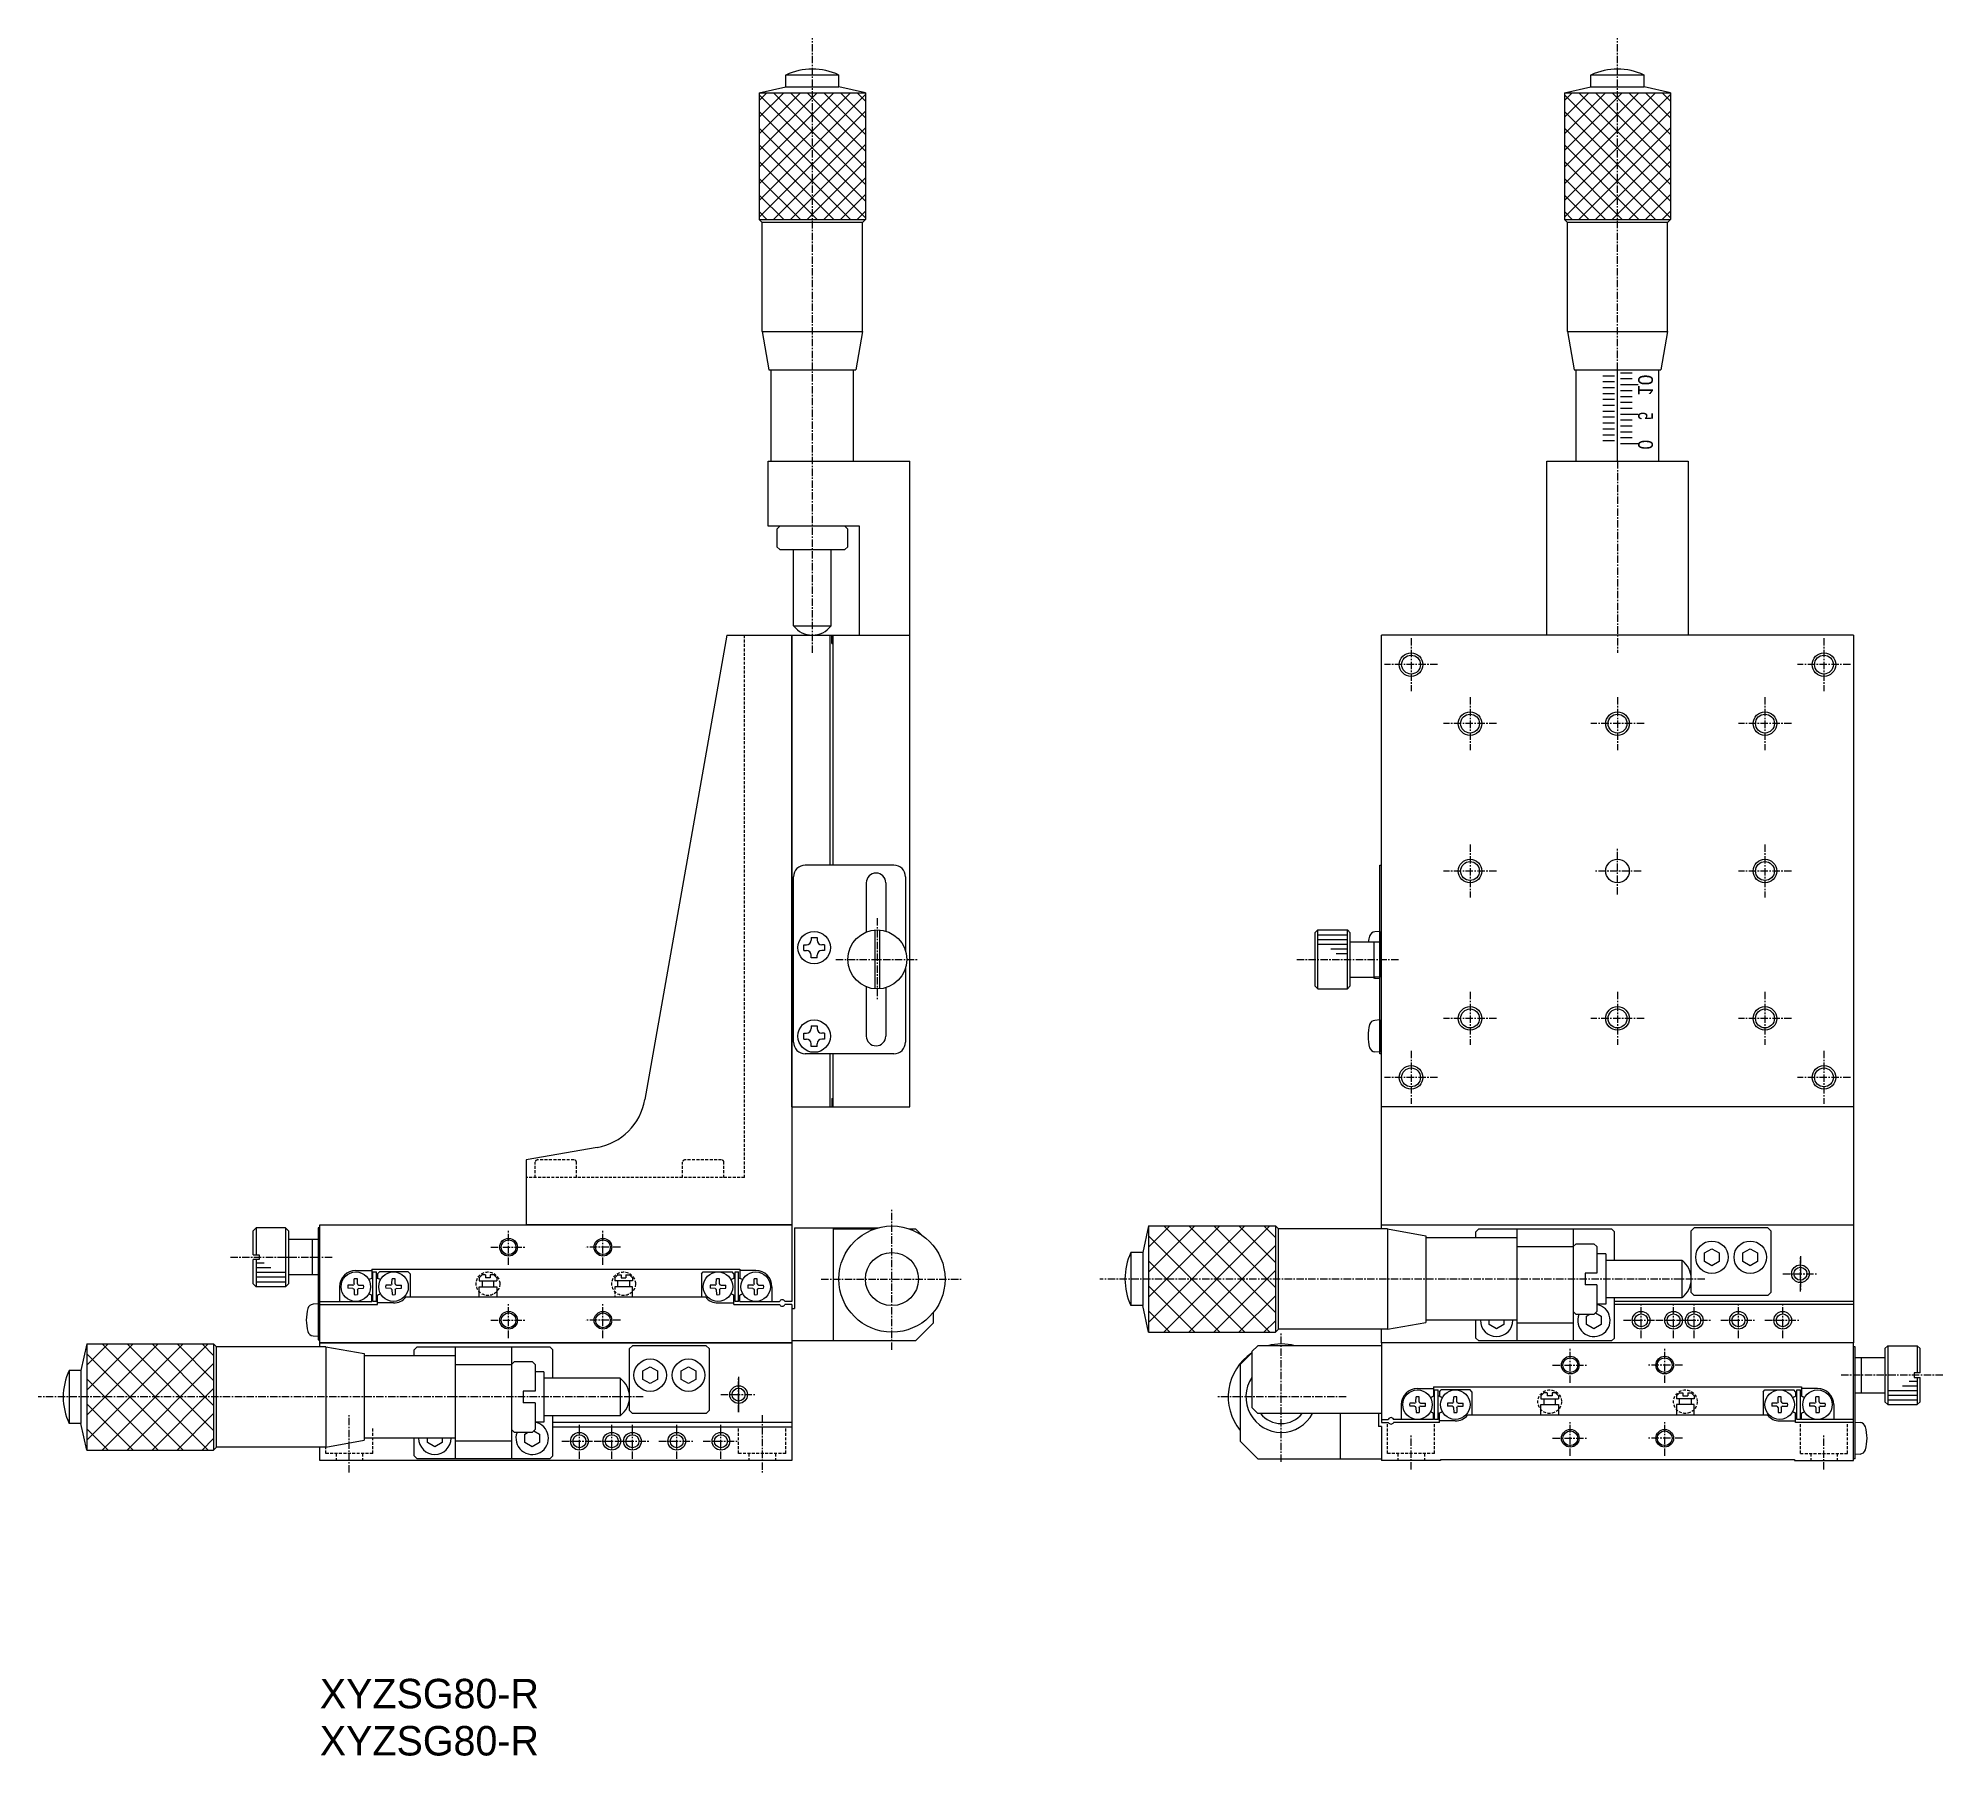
# Model space of a CAD drawing. Extents: x -351 to -28, y 32 to 323.
import ezdxf

# ---------------------------------------------------------------- set-up
doc = ezdxf.new("R2010")
doc.units = 0
doc.linetypes.add('CENTER', pattern=[2, 1.25, -0.25, 0.25, -0.25])
doc.linetypes.add('DASHED', pattern=[0.75, 0.5, -0.25])
doc.layers.get('0').update_dxf_attribs({"linetype": 'CONTINUOUS'})
doc.layers.add('CENTER', color=1, linetype='CENTER')

msp = doc.modelspace()

# ---------------------------------------------------------------- linework, layer by layer
at = {"color": 7, "linetype": 'CONTINUOUS'}
for p, q in [((-224.17, 315.11), (-224.17, 317.11)), ((-224.17, 317.11), (-215.17, 317.11)), ((-215.17, 315.11), (-215.17, 317.11)), ((-87.67, 315.11), (-87.67, 317.11)), ((-87.67, 317.11), (-78.67, 317.11)), ((-78.67, 315.11), (-78.67, 317.11)), ((-228.67, 314.11), (-224.17, 315.11)), ((-228.67, 314.11), (-228.67, 292.61)), ((-228.67, 314.11), (-210.67, 314.11)), ((-224.17, 315.11), (-215.17, 315.11)), ((-210.67, 314.11), (-215.17, 315.11)), ((-210.67, 314.11), (-210.67, 292.61)), ((-92.17, 314.11), (-87.67, 315.11)), ((-92.17, 314.11), (-74.17, 314.11)), ((-92.17, 314.11), (-92.17, 292.61)), ((-87.67, 315.11), (-78.67, 315.11)), ((-74.17, 314.11), (-78.67, 315.11)), ((-74.17, 314.11), (-74.17, 292.61)), ((-228.17, 292.11), (-228.67, 292.61)), ((-228.67, 292.61), (-210.67, 292.61)), ((-228.17, 273.61), (-228.17, 292.11)), ((-211.17, 292.11), (-228.17, 292.11)), ((-211.17, 292.11), (-210.67, 292.61)), ((-211.17, 273.61), (-211.17, 292.11)), ((-91.67, 292.11), (-92.17, 292.61)), ((-92.17, 292.61), (-74.17, 292.61)), ((-91.67, 273.61), (-91.67, 292.11)), ((-74.67, 292.11), (-91.67, 292.11)), ((-74.67, 292.11), (-74.17, 292.61)), ((-74.67, 273.61), (-74.67, 292.11)), ((-228.17, 273.61), (-227.03, 267.11)), ((-228.17, 273.61), (-211.17, 273.61)), ((-211.17, 273.61), (-212.32, 267.11)), ((-91.67, 273.61), (-90.53, 267.11)), ((-91.67, 273.61), (-74.67, 273.61)), ((-74.67, 273.61), (-75.82, 267.11)), ((-227.03, 267.11), (-212.32, 267.11)), ((-226.67, 251.61), (-226.67, 267.11)), ((-212.67, 251.61), (-212.67, 267.11)), ((-90.53, 267.11), (-75.82, 267.11)), ((-90.17, 251.61), (-90.17, 267.11)), ((-83.17, 251.61), (-83.17, 267.11)), ((-76.17, 251.61), (-76.17, 267.11)), ((-227.17, 240.61), (-227.17, 251.61)), ((-227.17, 251.61), (-203.17, 251.61)), ((-203.17, 142.11), (-203.17, 251.61)), ((-95.17, 222.11), (-95.17, 251.61)), ((-95.17, 251.61), (-71.17, 251.61)), ((-71.17, 251.61), (-71.17, 222.11)), ((-211.67, 240.61), (-227.17, 240.61)), ((-225.67, 240.11), (-225.17, 240.61)), ((-225.67, 240.11), (-225.67, 237.11)), ((-214.17, 240.61), (-213.67, 240.11)), ((-213.67, 237.11), (-213.67, 240.11)), ((-211.67, 222.11), (-211.67, 240.61)), ((-225.67, 237.11), (-225.17, 236.61)), ((-225.17, 236.61), (-214.17, 236.61)), ((-222.85, 223.68), (-222.85, 236.61)), ((-216.5, 223.68), (-216.5, 236.61)), ((-214.17, 236.61), (-213.67, 237.11)), ((-222.85, 223.68), (-216.5, 223.68)), ((-234.17, 222.11), (-248.06, 143.34)), ((-234.17, 222.11), (-223.17, 222.11)), ((-223.17, 222.11), (-223.17, 122.11)), ((-223.17, 142.11), (-223.17, 222.11)), ((-223.17, 222.11), (-216.17, 222.11)), ((-216.67, 183.11), (-216.67, 222.11)), ((-216.37, 220.71), (-216.37, 222.11)), ((-216.37, 220.71), (-216.17, 220.71)), ((-216.17, 222.11), (-203.17, 222.11)), ((-216.17, 183.11), (-216.17, 222.11)), ((-123.17, 122.11), (-123.17, 222.11)), ((-43.17, 222.11), (-123.17, 222.11)), ((-43.17, 222.11), (-43.17, 122.11)), ((-222.87, 153.11), (-222.87, 181.11)), ((-205.87, 183.11), (-220.87, 183.11)), ((-203.87, 181.11), (-203.87, 168.51)), ((-123.47, 183.11), (-123.17, 183.11)), ((-123.47, 151.11), (-123.47, 183.11)), ((-210.52, 180.11), (-210.52, 171.75)), ((-207.22, 180.11), (-207.22, 171.89)), ((-209.07, 172.09), (-209.07, 162.12)), ((-208.27, 172.09), (-208.27, 162.12)), ((-134.47, 171.61), (-133.97, 172.11)), ((-134.47, 171.61), (-134.47, 162.61)), ((-133.97, 162.11), (-133.97, 172.11)), ((-133.97, 172.11), (-128.97, 172.11)), ((-128.97, 172.11), (-128.47, 171.61)), ((-128.97, 162.11), (-128.97, 172.11)), ((-128.47, 162.61), (-128.47, 171.61)), ((-123.47, 171.86), (-124.32, 171.78)), ((-123.47, 171.86), (-123.47, 170.11)), ((-221.12, 169.61), (-220.67, 169.61)), ((-221.12, 168.61), (-221.12, 169.61)), ((-221.12, 168.61), (-220.67, 168.61)), ((-219.87, 170.86), (-219.87, 170.41)), ((-219.87, 170.86), (-218.87, 170.86)), ((-218.87, 170.86), (-218.87, 170.41)), ((-217.62, 169.61), (-218.07, 169.61)), ((-217.62, 168.61), (-218.07, 168.61)), ((-217.62, 169.61), (-217.62, 168.61)), ((-128.47, 170.11), (-124.47, 170.11)), ((-124.47, 170.11), (-123.47, 170.11)), ((-124.47, 170.11), (-124.47, 164.11)), ((-124.47, 170.11), (-124.47, 164.11)), ((-123.47, 170.11), (-123.47, 164.11)), ((-219.87, 167.36), (-219.87, 167.81)), ((-218.87, 167.36), (-219.87, 167.36)), ((-218.87, 167.36), (-218.87, 167.81)), ((-203.87, 165.71), (-203.87, 153.11)), ((-210.52, 162.46), (-210.52, 154.11)), ((-207.22, 162.32), (-207.22, 154.11)), ((-134.47, 162.61), (-133.97, 162.11)), ((-133.97, 162.11), (-128.97, 162.11)), ((-128.97, 162.11), (-128.47, 162.61)), ((-128.47, 164.11), (-124.47, 164.11)), ((-123.47, 164.11), (-124.47, 164.11)), ((-124.24, 163.93), (-123.47, 163.86)), ((-219.87, 155.86), (-219.87, 155.41)), ((-219.87, 155.86), (-218.87, 155.86)), ((-218.87, 155.86), (-218.87, 155.41)), ((-123.47, 156.86), (-124.32, 156.78)), ((-123.47, 156.86), (-123.47, 151.36)), ((-221.12, 154.61), (-220.67, 154.61)), ((-221.12, 153.61), (-221.12, 154.61)), ((-221.12, 153.61), (-220.67, 153.61)), ((-219.87, 152.36), (-219.87, 152.81)), ((-218.87, 152.36), (-219.87, 152.36)), ((-218.87, 152.36), (-218.87, 152.81)), ((-217.62, 154.61), (-218.07, 154.61)), ((-217.62, 153.61), (-218.07, 153.61)), ((-217.62, 154.61), (-217.62, 153.61)), ((-205.87, 151.11), (-220.87, 151.11)), ((-216.67, 142.11), (-216.67, 151.11)), ((-216.17, 142.11), (-216.17, 151.11)), ((-123.47, 151.36), (-124.32, 151.43)), ((-123.17, 151.11), (-123.47, 151.11)), ((-223.17, 142.11), (-216.17, 142.11)), ((-216.37, 143.51), (-216.37, 142.11)), ((-216.37, 143.51), (-216.17, 143.51)), ((-216.17, 142.11), (-203.17, 142.11)), ((-43.17, 142.11), (-123.17, 142.11)), ((-256.18, 135.22), (-268.17, 133.11)), ((-268.17, 133.11), (-268.17, 122.11)), ((-314.47, 121.11), (-313.97, 121.61)), ((-314.47, 117.01), (-314.47, 121.11)), ((-308.97, 121.61), (-313.97, 121.61)), ((-313.97, 121.61), (-313.97, 117.01)), ((-308.97, 121.61), (-308.47, 121.11)), ((-308.97, 121.61), (-308.97, 111.61)), ((-308.47, 121.11), (-308.47, 112.11)), ((-303.47, 119.61), (-308.47, 119.61)), ((-304.47, 119.61), (-304.47, 113.61)), ((-303.47, 121.61), (-303.47, 102.61)), ((-303.17, 121.61), (-303.47, 121.61)), ((-303.17, 122.11), (-223.17, 122.11)), ((-303.17, 102.11), (-303.17, 122.11)), ((-223.17, 122.11), (-268.17, 122.11)), ((-223.17, 122.11), (-223.17, 109.11)), ((-222.67, 121.61), (-208.48, 121.61)), ((-222.67, 121.61), (-222.67, 107.91)), ((-216.17, 121.41), (-216.17, 102.41)), ((-216.17, 121.41), (-209.13, 121.41)), ((-203.22, 121.41), (-202.17, 121.41)), ((-202.17, 121.41), (-201.12, 120.36)), ((-162.67, 121.91), (-163.67, 117.41)), ((-162.67, 121.91), (-141.17, 121.91)), ((-162.67, 121.91), (-162.67, 103.91)), ((-140.67, 121.41), (-141.17, 121.91)), ((-141.17, 121.91), (-141.17, 103.91)), ((-122.17, 121.41), (-140.67, 121.41)), ((-140.67, 104.41), (-140.67, 121.41)), ((-123.17, 122.11), (-43.17, 122.11)), ((-123.17, 121.41), (-123.17, 122.11)), ((-122.17, 121.41), (-122.17, 104.41)), ((-122.17, 121.41), (-115.67, 120.26)), ((-115.67, 120.26), (-115.67, 105.56)), ((-100.17, 119.91), (-115.67, 119.91)), ((-107.17, 120.91), (-106.67, 121.41)), ((-107.17, 119.91), (-107.17, 120.91)), ((-106.67, 121.41), (-84.17, 121.41)), ((-100.17, 102.41), (-100.17, 121.41)), ((-90.67, 121.41), (-90.67, 102.41)), ((-84.17, 121.41), (-83.67, 120.91)), ((-83.67, 116.08), (-83.67, 120.91)), ((-70.67, 121.11), (-70.17, 121.61)), ((-70.67, 110.61), (-70.67, 121.11)), ((-57.67, 121.61), (-70.17, 121.61)), ((-57.67, 121.61), (-57.17, 121.11)), ((-57.17, 121.11), (-57.17, 110.61)), ((-43.17, 122.11), (-43.17, 102.11)), ((-314.47, 117.01), (-313.47, 117.01)), ((-313.47, 117.01), (-313.47, 116.21)), ((-163.67, 117.41), (-165.67, 117.41)), ((-165.67, 117.41), (-165.67, 108.41)), ((-163.67, 117.41), (-163.67, 108.41)), ((-100.17, 118.41), (-90.67, 118.41)), ((-90.17, 118.91), (-90.67, 118.41)), ((-90.17, 118.91), (-87.17, 118.91)), ((-86.67, 118.41), (-87.17, 118.91)), ((-86.67, 118.41), (-86.67, 113.91)), ((-85.17, 117.16), (-86.67, 117.16)), ((-85.17, 117.16), (-85.17, 108.66)), ((-68.42, 117.33), (-67.17, 118.05)), ((-68.42, 115.89), (-68.42, 117.33)), ((-67.17, 118.05), (-65.92, 117.33)), ((-65.92, 117.33), (-65.92, 115.89)), ((-61.92, 117.33), (-60.67, 118.05)), ((-61.92, 115.89), (-61.92, 117.33)), ((-60.67, 118.05), (-59.42, 117.33)), ((-59.42, 117.33), (-59.42, 115.89)), ((-314.47, 112.11), (-314.47, 116.21)), ((-313.47, 116.21), (-314.47, 116.21)), ((-313.97, 116.21), (-313.97, 111.61)), ((-303.47, 113.61), (-308.47, 113.61)), ((-297.07, 114.36), (-294.37, 114.36)), ((-294.37, 114.61), (-231.97, 114.61)), ((-294.37, 114.61), (-294.37, 113.02)), ((-294.17, 109.11), (-294.17, 114.11)), ((-294.17, 114.11), (-293.57, 114.11)), ((-293.57, 109.11), (-293.57, 114.11)), ((-293.37, 113.81), (-293.07, 114.11)), ((-293.37, 113.81), (-293.37, 113.02)), ((-288.17, 114.11), (-293.07, 114.11)), ((-287.87, 113.81), (-288.17, 114.11)), ((-287.87, 113.81), (-287.87, 109.81)), ((-276.17, 113.11), (-275.67, 113.61)), ((-276.17, 113.11), (-276.17, 112.61)), ((-275.07, 113.61), (-275.67, 113.61)), ((-275.07, 113.61), (-275.07, 113.11)), ((-274.27, 113.11), (-275.07, 113.11)), ((-274.27, 113.61), (-274.27, 113.11)), ((-273.67, 113.61), (-274.27, 113.61)), ((-273.17, 113.11), (-273.67, 113.61)), ((-273.17, 113.11), (-273.17, 112.61)), ((-253.17, 113.11), (-252.67, 113.61)), ((-253.17, 113.11), (-253.17, 112.61)), ((-252.67, 113.61), (-252.07, 113.61)), ((-252.07, 113.61), (-252.07, 113.11)), ((-252.07, 113.11), (-251.27, 113.11)), ((-251.27, 113.61), (-251.27, 113.11)), ((-251.27, 113.61), (-250.67, 113.61)), ((-250.17, 113.11), (-250.67, 113.61)), ((-250.17, 113.11), (-250.17, 112.61)), ((-238.47, 113.81), (-238.17, 114.11)), ((-238.47, 113.81), (-238.47, 109.81)), ((-238.17, 114.11), (-233.27, 114.11)), ((-232.97, 113.81), (-233.27, 114.11)), ((-232.97, 113.81), (-232.97, 113.02)), ((-232.77, 109.11), (-232.77, 114.11)), ((-232.77, 114.11), (-232.17, 114.11)), ((-232.17, 109.11), (-232.17, 114.11)), ((-231.97, 114.61), (-231.97, 113.02)), ((-229.27, 114.36), (-231.97, 114.36)), ((-88.67, 113.91), (-88.67, 111.91)), ((-86.67, 113.91), (-88.67, 113.91)), ((-72.24, 116.08), (-85.17, 116.08)), ((-72.24, 116.08), (-72.24, 109.73)), ((-67.17, 115.17), (-68.42, 115.89)), ((-65.92, 115.89), (-67.17, 115.17)), ((-60.67, 115.17), (-61.92, 115.89)), ((-59.42, 115.89), (-60.67, 115.17)), ((-313.97, 111.61), (-314.47, 112.11)), ((-308.97, 111.61), (-313.97, 111.61)), ((-308.47, 112.11), (-308.97, 111.61)), ((-299.82, 111.61), (-299.82, 109.11)), ((-297.56, 111.88), (-298.4, 111.87)), ((-297.56, 111.33), (-298.4, 111.35)), ((-297.56, 111.88), (-297.42, 111.94)), ((-297.56, 111.33), (-297.42, 111.27)), ((-297.35, 112.11), (-297.42, 111.94)), ((-297.35, 111.11), (-297.42, 111.27)), ((-297.35, 112.11), (-297.33, 112.93)), ((-297.35, 111.11), (-297.33, 110.28)), ((-296.8, 112.11), (-296.81, 112.93)), ((-296.8, 111.11), (-296.81, 110.28)), ((-296.8, 112.11), (-296.73, 111.94)), ((-296.8, 111.11), (-296.73, 111.27)), ((-296.59, 111.88), (-296.73, 111.94)), ((-296.59, 111.33), (-296.73, 111.27)), ((-296.59, 111.88), (-295.75, 111.87)), ((-296.59, 111.33), (-295.75, 111.35)), ((-294.37, 109.11), (-294.37, 110.19)), ((-293.37, 108.61), (-293.37, 110.19)), ((-291.16, 111.88), (-292, 111.87)), ((-291.16, 111.33), (-292, 111.35)), ((-291.16, 111.88), (-291.02, 111.94)), ((-291.16, 111.33), (-291.02, 111.27)), ((-290.95, 112.11), (-291.02, 111.94)), ((-290.95, 111.11), (-291.02, 111.27)), ((-290.95, 112.11), (-290.93, 112.93)), ((-290.95, 111.11), (-290.93, 110.28)), ((-290.4, 112.11), (-290.41, 112.93)), ((-290.4, 111.11), (-290.41, 110.28)), ((-290.4, 112.11), (-290.33, 111.94)), ((-290.4, 111.11), (-290.33, 111.27)), ((-290.19, 111.88), (-290.33, 111.94)), ((-290.19, 111.33), (-290.33, 111.27)), ((-290.19, 111.88), (-289.35, 111.87)), ((-290.19, 111.33), (-289.35, 111.35)), ((-237.75, 109.81), (-288.6, 109.81)), ((-276.17, 112.61), (-273.17, 112.61)), ((-276.17, 109.81), (-276.17, 111.61)), ((-276.17, 111.61), (-273.17, 111.61)), ((-275.67, 112.61), (-275.67, 111.61)), ((-273.67, 111.61), (-273.67, 112.61)), ((-273.17, 111.61), (-273.17, 109.81)), ((-250.17, 112.61), (-253.17, 112.61)), ((-250.17, 111.61), (-253.17, 111.61)), ((-252.67, 111.61), (-252.67, 112.61)), ((-250.67, 112.61), (-250.67, 111.61)), ((-250.17, 109.81), (-250.17, 111.61)), ((-236.16, 111.88), (-237, 111.87)), ((-236.16, 111.33), (-237, 111.35)), ((-236.16, 111.88), (-236.02, 111.94)), ((-236.16, 111.33), (-236.02, 111.27)), ((-235.95, 112.11), (-236.02, 111.94)), ((-235.95, 111.11), (-236.02, 111.27)), ((-235.95, 112.11), (-235.93, 112.93)), ((-235.95, 111.11), (-235.93, 110.28)), ((-235.4, 112.11), (-235.41, 112.93)), ((-235.4, 111.11), (-235.41, 110.28)), ((-235.4, 112.11), (-235.33, 111.94)), ((-235.4, 111.11), (-235.33, 111.27)), ((-235.19, 111.88), (-235.33, 111.94)), ((-235.19, 111.33), (-235.33, 111.27)), ((-235.19, 111.88), (-234.35, 111.87)), ((-235.19, 111.33), (-234.35, 111.35)), ((-232.97, 108.61), (-232.97, 110.19)), ((-231.97, 109.11), (-231.97, 110.19)), ((-229.76, 111.88), (-230.6, 111.87)), ((-229.76, 111.33), (-230.6, 111.35)), ((-229.76, 111.88), (-229.62, 111.94)), ((-229.76, 111.33), (-229.62, 111.27)), ((-229.55, 112.11), (-229.62, 111.94)), ((-229.55, 111.11), (-229.62, 111.27)), ((-229.55, 112.11), (-229.53, 112.93)), ((-229.55, 111.11), (-229.53, 110.28)), ((-229, 112.11), (-229.01, 112.93)), ((-229, 111.11), (-229.01, 110.28)), ((-229, 112.11), (-228.93, 111.94)), ((-229, 111.11), (-228.93, 111.27)), ((-228.79, 111.88), (-228.93, 111.94)), ((-228.79, 111.33), (-228.93, 111.27)), ((-228.79, 111.88), (-227.95, 111.87)), ((-228.79, 111.33), (-227.95, 111.35)), ((-226.52, 111.61), (-226.52, 109.11)), ((-86.67, 111.91), (-88.67, 111.91)), ((-86.67, 111.91), (-86.67, 107.41)), ((-70.17, 110.11), (-70.67, 110.61)), ((-57.67, 110.11), (-70.17, 110.11)), ((-57.17, 110.61), (-57.67, 110.11)), ((-303.47, 108.71), (-304.32, 108.63)), ((-303.17, 109.11), (-294.37, 109.11)), ((-303.17, 108.61), (-293.37, 108.61)), ((-293.57, 109.11), (-294.17, 109.11)), ((-290.67, 108.86), (-293.37, 108.86)), ((-235.67, 108.86), (-232.97, 108.86)), ((-232.97, 108.61), (-225.23, 108.61)), ((-232.17, 109.11), (-232.77, 109.11)), ((-231.97, 109.11), (-225.23, 109.11)), ((-223.17, 109.11), (-224.32, 109.11)), ((-223.17, 108.61), (-224.32, 108.61)), ((-223.17, 108.61), (-223.17, 102.11)), ((-223.17, 107.91), (-222.67, 107.91)), ((-199.17, 107.25), (-199.17, 105.41)), ((-163.67, 108.41), (-165.67, 108.41)), ((-162.67, 103.91), (-163.67, 108.41)), ((-90.67, 107.41), (-90.17, 106.91)), ((-87.17, 106.91), (-90.17, 106.91)), ((-88.42, 106.63), (-87.94, 106.91)), ((-88.42, 105.19), (-88.42, 106.63)), ((-86.67, 107.41), (-87.17, 106.91)), ((-86.89, 107.19), (-85.92, 106.63)), ((-85.17, 108.66), (-86.67, 108.66)), ((-85.92, 106.63), (-85.92, 105.19)), ((-72.24, 109.73), (-85.17, 109.73)), ((-83.67, 102.91), (-83.67, 109.73)), ((-43.17, 109.11), (-83.67, 109.11)), ((-43.17, 108.61), (-83.67, 108.61)), ((-199.17, 105.41), (-202.17, 102.41)), ((-162.67, 103.91), (-141.17, 103.91)), ((-140.67, 104.41), (-141.17, 103.91)), ((-122.17, 104.41), (-140.67, 104.41)), ((-123.17, 102.11), (-123.17, 104.41)), ((-122.17, 104.41), (-115.67, 105.56)), ((-100.17, 105.91), (-115.67, 105.91)), ((-107.17, 102.91), (-107.17, 105.91)), ((-104.92, 105.19), (-104.92, 105.91)), ((-103.67, 104.47), (-104.92, 105.19)), ((-102.42, 105.19), (-103.67, 104.47)), ((-102.42, 105.91), (-102.42, 105.19)), ((-90.67, 105.41), (-100.17, 105.41)), ((-87.17, 104.47), (-88.42, 105.19)), ((-85.92, 105.19), (-87.17, 104.47)), ((-342.67, 101.91), (-343.67, 97.41)), ((-342.67, 101.91), (-321.17, 101.91)), ((-342.67, 101.91), (-342.67, 83.91)), ((-320.67, 101.41), (-321.17, 101.91)), ((-321.17, 101.91), (-321.17, 83.91)), ((-302.17, 101.41), (-320.67, 101.41)), ((-320.67, 84.41), (-320.67, 101.41)), ((-304.32, 103.28), (-303.47, 103.21)), ((-303.47, 102.61), (-303.17, 102.61)), ((-223.17, 102.11), (-303.17, 102.11)), ((-303.17, 102.11), (-223.17, 102.11)), ((-303.17, 101.41), (-303.17, 102.11)), ((-302.17, 101.41), (-302.17, 84.41)), ((-302.17, 101.41), (-295.67, 100.26)), ((-295.67, 100.26), (-295.67, 85.56)), ((-287.17, 100.91), (-286.67, 101.41)), ((-287.17, 99.91), (-287.17, 100.91)), ((-286.67, 101.41), (-264.17, 101.41)), ((-280.17, 82.41), (-280.17, 101.41)), ((-270.67, 101.41), (-270.67, 82.41)), ((-264.17, 101.41), (-263.67, 100.91)), ((-263.67, 96.08), (-263.67, 100.91)), ((-250.67, 101.11), (-250.17, 101.61)), ((-250.67, 90.61), (-250.67, 101.11)), ((-237.67, 101.61), (-250.17, 101.61)), ((-237.67, 101.61), (-237.17, 101.11)), ((-237.17, 101.11), (-237.17, 90.61)), ((-202.17, 102.41), (-223.17, 102.41)), ((-223.17, 102.11), (-223.17, 82.11)), ((-145.17, 100.41), (-147.17, 98.41)), ((-144.17, 101.61), (-145.17, 100.61)), ((-145.17, 100.61), (-145.17, 91.11)), ((-123.17, 101.61), (-144.17, 101.61)), ((-43.17, 102.11), (-123.17, 102.11)), ((-123.17, 102.11), (-123.17, 88.61)), ((-43.17, 102.11), (-123.17, 102.11)), ((-106.67, 102.41), (-107.17, 102.91)), ((-84.17, 102.41), (-106.67, 102.41)), ((-83.67, 102.91), (-84.17, 102.41)), ((-43.17, 82.11), (-43.17, 102.11)), ((-42.87, 101.41), (-43.17, 101.41)), ((-42.87, 82.41), (-42.87, 101.41)), ((-37.37, 101.61), (-37.87, 101.11)), ((-37.87, 101.11), (-37.87, 92.11)), ((-37.37, 101.61), (-32.37, 101.61)), ((-37.37, 101.61), (-37.37, 91.61)), ((-31.87, 101.11), (-32.37, 101.61)), ((-32.37, 101.61), (-32.37, 97.01)), ((-31.87, 97.01), (-31.87, 101.11)), ((-343.67, 97.41), (-345.67, 97.41)), ((-345.67, 97.41), (-345.67, 88.41)), ((-343.67, 97.41), (-343.67, 88.41)), ((-280.17, 99.91), (-295.67, 99.91)), ((-280.17, 98.41), (-270.67, 98.41)), ((-270.17, 98.91), (-270.67, 98.41)), ((-270.17, 98.91), (-267.17, 98.91)), ((-266.67, 98.41), (-267.17, 98.91)), ((-266.67, 98.41), (-266.67, 93.91)), ((-265.17, 97.16), (-266.67, 97.16)), ((-265.17, 97.16), (-265.17, 88.66)), ((-248.42, 97.33), (-247.17, 98.05)), ((-248.42, 95.89), (-248.42, 97.33)), ((-247.17, 98.05), (-245.92, 97.33)), ((-245.92, 97.33), (-245.92, 95.89)), ((-241.92, 97.33), (-240.67, 98.05)), ((-241.92, 95.89), (-241.92, 97.33)), ((-240.67, 98.05), (-239.42, 97.33)), ((-239.42, 97.33), (-239.42, 95.89)), ((-147.17, 98.41), (-147.17, 85.41)), ((-42.87, 99.61), (-37.87, 99.61)), ((-41.87, 99.61), (-41.87, 93.61)), ((-32.87, 97.01), (-32.87, 96.21)), ((-31.87, 97.01), (-32.87, 97.01)), ((-268.67, 93.91), (-268.67, 91.91)), ((-266.67, 93.91), (-268.67, 93.91)), ((-252.24, 96.08), (-265.17, 96.08)), ((-252.24, 96.08), (-252.24, 89.73)), ((-247.17, 95.17), (-248.42, 95.89)), ((-245.92, 95.89), (-247.17, 95.17)), ((-240.67, 95.17), (-241.92, 95.89)), ((-239.42, 95.89), (-240.67, 95.17)), ((-232.17, 96.31), (-232.17, 90.31)), ((-117.07, 94.36), (-114.37, 94.36)), ((-114.37, 94.61), (-114.37, 93.02)), ((-114.37, 94.61), (-51.97, 94.61)), ((-114.17, 89.11), (-114.17, 94.11)), ((-114.17, 94.11), (-113.57, 94.11)), ((-113.57, 89.11), (-113.57, 94.11)), ((-113.37, 93.81), (-113.07, 94.11)), ((-113.37, 93.81), (-113.37, 93.02)), ((-108.17, 94.11), (-113.07, 94.11)), ((-107.87, 93.81), (-108.17, 94.11)), ((-107.87, 93.81), (-107.87, 89.81)), ((-58.47, 93.81), (-58.17, 94.11)), ((-58.47, 93.81), (-58.47, 89.81)), ((-58.17, 94.11), (-53.27, 94.11)), ((-52.97, 93.81), (-53.27, 94.11)), ((-52.97, 93.81), (-52.97, 93.02)), ((-52.77, 89.11), (-52.77, 94.11)), ((-52.77, 94.11), (-52.17, 94.11)), ((-52.17, 89.11), (-52.17, 94.11)), ((-51.97, 94.61), (-51.97, 93.02)), ((-49.27, 94.36), (-51.97, 94.36)), ((-32.87, 96.21), (-31.87, 96.21)), ((-32.37, 96.21), (-32.37, 91.61)), ((-31.87, 92.11), (-31.87, 96.21)), ((-266.67, 91.91), (-268.67, 91.91)), ((-266.67, 91.91), (-266.67, 87.41)), ((-250.17, 90.11), (-250.67, 90.61)), ((-237.17, 90.61), (-237.67, 90.11)), ((-145.17, 91.11), (-144.17, 90.11)), ((-119.82, 91.61), (-119.82, 89.11)), ((-117.56, 91.88), (-118.4, 91.87)), ((-117.56, 91.33), (-118.4, 91.35)), ((-117.56, 91.88), (-117.42, 91.94)), ((-117.56, 91.33), (-117.42, 91.27)), ((-117.35, 92.11), (-117.42, 91.94)), ((-117.35, 91.11), (-117.42, 91.27)), ((-117.35, 92.11), (-117.33, 92.93)), ((-117.35, 91.11), (-117.33, 90.28)), ((-116.8, 92.11), (-116.81, 92.93)), ((-116.8, 91.11), (-116.81, 90.28)), ((-116.8, 92.11), (-116.73, 91.94)), ((-116.8, 91.11), (-116.73, 91.27)), ((-116.59, 91.88), (-116.73, 91.94)), ((-116.59, 91.33), (-116.73, 91.27)), ((-116.59, 91.88), (-115.75, 91.87)), ((-116.59, 91.33), (-115.75, 91.35)), ((-111.16, 91.88), (-112, 91.87)), ((-111.16, 91.33), (-112, 91.35)), ((-111.16, 91.88), (-111.02, 91.94)), ((-111.16, 91.33), (-111.02, 91.27)), ((-110.95, 92.11), (-111.02, 91.94)), ((-110.95, 91.11), (-111.02, 91.27)), ((-110.95, 92.11), (-110.93, 92.93)), ((-110.95, 91.11), (-110.93, 90.28)), ((-110.4, 92.11), (-110.41, 92.93)), ((-110.4, 91.11), (-110.41, 90.28)), ((-110.4, 92.11), (-110.33, 91.94)), ((-110.4, 91.11), (-110.33, 91.27)), ((-110.19, 91.88), (-110.33, 91.94)), ((-110.19, 91.33), (-110.33, 91.27)), ((-110.19, 91.88), (-109.35, 91.87)), ((-110.19, 91.33), (-109.35, 91.35)), ((-96.17, 93.11), (-95.67, 93.61)), ((-96.17, 93.11), (-96.17, 92.61)), ((-96.17, 92.61), (-93.17, 92.61)), ((-96.17, 89.81), (-96.17, 91.61)), ((-96.17, 91.61), (-93.17, 91.61)), ((-95.07, 93.61), (-95.67, 93.61)), ((-95.67, 92.61), (-95.67, 91.61)), ((-95.07, 93.61), (-95.07, 93.11)), ((-94.27, 93.11), (-95.07, 93.11)), ((-94.27, 93.61), (-94.27, 93.11)), ((-93.67, 93.61), (-94.27, 93.61)), ((-93.17, 93.11), (-93.67, 93.61)), ((-93.67, 91.61), (-93.67, 92.61)), ((-93.17, 93.11), (-93.17, 92.61)), ((-93.17, 91.61), (-93.17, 89.81)), ((-73.17, 93.11), (-72.67, 93.61)), ((-73.17, 93.11), (-73.17, 92.61)), ((-70.17, 92.61), (-73.17, 92.61)), ((-73.17, 91.61), (-73.17, 89.81)), ((-70.17, 91.61), (-73.17, 91.61)), ((-72.67, 93.61), (-72.07, 93.61)), ((-72.67, 91.61), (-72.67, 92.61)), ((-72.07, 93.61), (-72.07, 93.11)), ((-72.07, 93.11), (-71.27, 93.11)), ((-71.27, 93.61), (-71.27, 93.11)), ((-71.27, 93.61), (-70.67, 93.61)), ((-70.17, 93.11), (-70.67, 93.61)), ((-70.67, 92.61), (-70.67, 91.61)), ((-70.17, 93.11), (-70.17, 92.61)), ((-70.17, 89.81), (-70.17, 91.61)), ((-56.16, 91.88), (-57, 91.87)), ((-56.16, 91.33), (-57, 91.35)), ((-56.16, 91.88), (-56.02, 91.94)), ((-56.16, 91.33), (-56.02, 91.27)), ((-55.95, 92.11), (-56.02, 91.94)), ((-55.95, 91.11), (-56.02, 91.27)), ((-55.95, 92.11), (-55.93, 92.93)), ((-55.95, 91.11), (-55.93, 90.28)), ((-55.4, 92.11), (-55.41, 92.93)), ((-55.4, 91.11), (-55.41, 90.28)), ((-55.4, 92.11), (-55.33, 91.94)), ((-55.4, 91.11), (-55.33, 91.27)), ((-55.19, 91.88), (-55.33, 91.94)), ((-55.19, 91.33), (-55.33, 91.27)), ((-55.19, 91.88), (-54.35, 91.87)), ((-55.19, 91.33), (-54.35, 91.35)), ((-49.76, 91.88), (-50.6, 91.87)), ((-49.76, 91.33), (-50.6, 91.35)), ((-49.76, 91.88), (-49.62, 91.94)), ((-49.76, 91.33), (-49.62, 91.27)), ((-49.55, 92.11), (-49.62, 91.94)), ((-49.55, 91.11), (-49.62, 91.27)), ((-49.55, 92.11), (-49.53, 92.93)), ((-49.55, 91.11), (-49.53, 90.28)), ((-49, 92.11), (-49.01, 92.93)), ((-49, 91.11), (-49.01, 90.28)), ((-49, 92.11), (-48.93, 91.94)), ((-49, 91.11), (-48.93, 91.27)), ((-48.79, 91.88), (-48.93, 91.94)), ((-48.79, 91.33), (-48.93, 91.27)), ((-48.79, 91.88), (-47.95, 91.87)), ((-48.79, 91.33), (-47.95, 91.35)), ((-46.52, 91.61), (-46.52, 89.11)), ((-42.87, 93.61), (-37.87, 93.61)), ((-37.87, 92.11), (-37.37, 91.61)), ((-37.37, 91.61), (-32.37, 91.61)), ((-32.37, 91.61), (-31.87, 92.11)), ((-343.67, 88.41), (-345.67, 88.41)), ((-342.67, 83.91), (-343.67, 88.41)), ((-270.67, 87.41), (-270.17, 86.91)), ((-266.67, 87.41), (-267.17, 86.91)), ((-265.17, 88.66), (-266.67, 88.66)), ((-252.24, 89.73), (-265.17, 89.73)), ((-263.67, 82.91), (-263.67, 89.73)), ((-223.17, 88.61), (-263.67, 88.61)), ((-223.17, 87.81), (-263.67, 87.81)), ((-237.67, 90.11), (-250.17, 90.11)), ((-123.17, 90.11), (-144.17, 90.11)), ((-130.17, 90.11), (-130.17, 82.41)), ((-123.67, 90.11), (-123.67, 87.91)), ((-123.17, 87.91), (-123.67, 87.91)), ((-123.17, 89.11), (-122.03, 89.11)), ((-123.17, 88.61), (-122.03, 88.61)), ((-123.17, 87.91), (-123.17, 82.11)), ((-114.37, 89.11), (-121.12, 89.11)), ((-113.37, 88.61), (-121.12, 88.61)), ((-114.37, 89.11), (-114.37, 90.19)), ((-113.57, 89.11), (-114.17, 89.11)), ((-113.37, 88.61), (-113.37, 90.19)), ((-110.67, 88.86), (-113.37, 88.86)), ((-57.75, 89.81), (-108.6, 89.81)), ((-55.67, 88.86), (-52.97, 88.86)), ((-52.97, 88.61), (-52.97, 90.19)), ((-43.17, 88.61), (-52.97, 88.61)), ((-52.17, 89.11), (-52.77, 89.11)), ((-51.97, 89.11), (-51.97, 90.19)), ((-43.17, 89.11), (-51.97, 89.11)), ((-42.87, 88.66), (-42.03, 88.58)), ((-320.67, 84.41), (-321.17, 83.91)), ((-302.17, 84.41), (-320.67, 84.41)), ((-303.17, 82.11), (-303.17, 84.41)), ((-302.17, 84.41), (-295.67, 85.56)), ((-280.17, 85.91), (-295.67, 85.91)), ((-287.17, 82.91), (-287.17, 85.91)), ((-284.92, 85.19), (-284.92, 85.91)), ((-283.67, 84.47), (-284.92, 85.19)), ((-282.42, 85.19), (-283.67, 84.47)), ((-282.42, 85.91), (-282.42, 85.19)), ((-270.67, 85.41), (-280.17, 85.41)), ((-267.17, 86.91), (-270.17, 86.91)), ((-268.42, 86.63), (-267.94, 86.91)), ((-268.42, 85.19), (-268.42, 86.63)), ((-267.17, 84.47), (-268.42, 85.19)), ((-265.92, 85.19), (-267.17, 84.47)), ((-266.89, 87.19), (-265.92, 86.63)), ((-265.92, 86.63), (-265.92, 85.19)), ((-147.17, 85.41), (-144.17, 82.41)), ((-342.67, 83.91), (-321.17, 83.91)), ((-223.17, 82.11), (-303.17, 82.11)), ((-286.67, 82.41), (-287.17, 82.91)), ((-264.17, 82.41), (-286.67, 82.41)), ((-263.67, 82.91), (-264.17, 82.41)), ((-144.17, 82.41), (-123.17, 82.41)), ((-113.17, 82.11), (-123.17, 82.11)), ((-113.17, 82.31), (-53.17, 82.31)), ((-113.17, 82.31), (-113.17, 82.11)), ((-53.17, 82.31), (-53.17, 82.11)), ((-53.17, 82.11), (-43.17, 82.11)), ((-42.87, 82.41), (-43.17, 82.41)), ((-42.03, 83.23), (-42.87, 83.16))]:
    msp.add_line(p, q, dxfattribs=at)
at = {"color": 3, "linetype": 'CONTINUOUS'}
for p, q in [((-228.67, 312.79), (-227.36, 314.11)), ((-228.67, 307.14), (-221.7, 314.11)), ((-228.67, 309.96), (-224.53, 314.11)), ((-228.67, 298.65), (-213.22, 314.11)), ((-228.67, 301.48), (-216.04, 314.11)), ((-228.67, 304.31), (-218.87, 314.11)), ((-228.67, 295.82), (-210.67, 313.82)), ((-210.67, 295.72), (-228.67, 313.72)), ((-210.67, 298.55), (-226.23, 314.11)), ((-210.67, 301.38), (-223.4, 314.11)), ((-210.67, 304.21), (-220.57, 314.11)), ((-210.67, 307.04), (-217.75, 314.11)), ((-210.67, 309.87), (-214.92, 314.11)), ((-210.67, 312.69), (-212.09, 314.11)), ((-92.17, 312.79), (-90.86, 314.11)), ((-92.17, 298.65), (-76.72, 314.11)), ((-92.17, 301.48), (-79.54, 314.11)), ((-92.17, 304.31), (-82.37, 314.11)), ((-92.17, 307.14), (-85.2, 314.11)), ((-92.17, 309.96), (-88.03, 314.11)), ((-92.17, 295.82), (-74.17, 313.82)), ((-74.17, 295.72), (-92.17, 313.72)), ((-74.17, 298.55), (-89.73, 314.11)), ((-74.17, 301.38), (-86.9, 314.11)), ((-74.17, 304.21), (-84.07, 314.11)), ((-74.17, 307.04), (-81.25, 314.11)), ((-74.17, 309.87), (-78.42, 314.11)), ((-74.17, 312.69), (-75.59, 314.11)), ((-228.67, 292.99), (-210.67, 310.99)), ((-210.67, 292.9), (-228.67, 310.9)), ((-92.17, 292.99), (-74.17, 310.99)), ((-74.17, 292.9), (-92.17, 310.9)), ((-213.22, 292.61), (-228.67, 308.07)), ((-226.23, 292.61), (-210.67, 308.17)), ((-76.72, 292.61), (-92.17, 308.07)), ((-89.73, 292.61), (-74.17, 308.17)), ((-216.04, 292.61), (-228.67, 305.24)), ((-223.4, 292.61), (-210.67, 305.34)), ((-79.54, 292.61), (-92.17, 305.24)), ((-86.9, 292.61), (-74.17, 305.34)), ((-218.87, 292.61), (-228.67, 302.41)), ((-220.57, 292.61), (-210.67, 302.51)), ((-82.37, 292.61), (-92.17, 302.41)), ((-84.07, 292.61), (-74.17, 302.51)), ((-221.7, 292.61), (-228.67, 299.58)), ((-217.75, 292.61), (-210.67, 299.68)), ((-85.2, 292.61), (-92.17, 299.58)), ((-81.25, 292.61), (-74.17, 299.68)), ((-224.53, 292.61), (-228.67, 296.75)), ((-227.36, 292.61), (-228.67, 293.93)), ((-214.92, 292.61), (-210.67, 296.85)), ((-212.09, 292.61), (-210.67, 294.02)), ((-88.03, 292.61), (-92.17, 296.75)), ((-90.86, 292.61), (-92.17, 293.93)), ((-78.42, 292.61), (-74.17, 296.85)), ((-75.59, 292.61), (-74.17, 294.02)), ((-85.67, 266.11), (-83.67, 266.11)), ((-85.67, 266.11), (-83.67, 266.11)), ((-85.67, 265.11), (-83.67, 265.11)), ((-82.67, 266.61), (-80.67, 266.61)), ((-82.67, 265.61), (-80.67, 265.61)), ((-85.67, 264.11), (-83.67, 264.11)), ((-85.67, 263.11), (-83.67, 263.11)), ((-85.67, 262.11), (-83.67, 262.11)), ((-85.67, 262.11), (-83.67, 262.11)), ((-82.67, 264.61), (-79.67, 264.61)), ((-82.67, 263.61), (-80.67, 263.61)), ((-82.67, 262.61), (-80.67, 262.61)), ((-82.67, 261.61), (-80.67, 261.61)), ((-85.67, 261.11), (-83.67, 261.11)), ((-85.67, 260.11), (-83.67, 260.11)), ((-85.67, 259.11), (-83.67, 259.11)), ((-82.67, 260.61), (-80.67, 260.61)), ((-82.67, 259.61), (-79.67, 259.61)), ((-82.67, 258.61), (-80.67, 258.61)), ((-85.67, 258.11), (-83.67, 258.11)), ((-85.67, 257.11), (-83.67, 257.11)), ((-85.67, 256.11), (-83.67, 256.11)), ((-82.67, 257.61), (-80.67, 257.61)), ((-82.67, 256.61), (-80.67, 256.61)), ((-82.67, 255.61), (-80.67, 255.61)), ((-85.67, 255.11), (-83.67, 255.11)), ((-82.67, 254.61), (-79.67, 254.61)), ((-133.97, 171.31), (-128.97, 171.31)), ((-133.97, 170.51), (-128.97, 170.51)), ((-133.97, 169.71), (-128.97, 169.71)), ((-131.79, 168.91), (-128.97, 168.91)), ((-130.88, 168.11), (-128.97, 168.11)), ((-162.67, 105.56), (-146.33, 121.91)), ((-162.67, 109.81), (-150.57, 121.91)), ((-162.67, 114.05), (-154.81, 121.91)), ((-162.67, 118.29), (-159.06, 121.91)), ((-146.33, 103.91), (-162.67, 120.25)), ((-142.09, 103.91), (-160.09, 121.91)), ((-160.09, 103.91), (-142.09, 121.91)), ((-141.17, 107.24), (-155.84, 121.91)), ((-141.17, 111.48), (-151.6, 121.91)), ((-141.17, 115.73), (-147.36, 121.91)), ((-141.17, 119.97), (-143.12, 121.91)), ((-155.84, 103.91), (-141.17, 118.58)), ((-312.6, 115.61), (-313.97, 115.61)), ((-311.48, 114.81), (-313.97, 114.81)), ((-308.97, 114.01), (-313.97, 114.01)), ((-308.97, 113.21), (-313.97, 113.21)), ((-150.57, 103.91), (-162.67, 116.01)), ((-151.6, 103.91), (-141.17, 114.34)), ((-308.97, 112.41), (-313.97, 112.41)), ((-154.81, 103.91), (-162.67, 111.77)), ((-147.36, 103.91), (-141.17, 110.09)), ((-159.06, 103.91), (-162.67, 107.53)), ((-143.12, 103.91), (-141.17, 105.85)), ((-342.67, 85.56), (-326.33, 101.91)), ((-342.67, 89.81), (-330.57, 101.91)), ((-342.67, 94.05), (-334.81, 101.91)), ((-342.67, 98.29), (-339.06, 101.91)), ((-326.33, 83.91), (-342.67, 100.25)), ((-322.09, 83.91), (-340.09, 101.91)), ((-340.09, 83.91), (-322.09, 101.91)), ((-321.17, 87.24), (-335.84, 101.91)), ((-321.17, 91.48), (-331.6, 101.91)), ((-321.17, 95.73), (-327.36, 101.91)), ((-321.17, 99.97), (-323.12, 101.91)), ((-335.84, 83.91), (-321.17, 98.58)), ((-330.57, 83.91), (-342.67, 96.01)), ((-331.6, 83.91), (-321.17, 94.34)), ((-37.37, 94.01), (-32.37, 94.01)), ((-34.87, 94.81), (-32.37, 94.81)), ((-33.75, 95.61), (-32.37, 95.61)), ((-334.81, 83.91), (-342.67, 91.77)), ((-37.37, 93.21), (-32.37, 93.21)), ((-37.37, 92.41), (-32.37, 92.41)), ((-339.06, 83.91), (-342.67, 87.53)), ((-327.36, 83.91), (-321.17, 90.09)), ((-323.12, 83.91), (-321.17, 85.85))]:
    msp.add_line(p, q, dxfattribs=at)
at = {"color": 3, "linetype": 'DASHED'}
for p, q in [((-231.17, 130.11), (-231.17, 222.11)), ((-266.67, 130.11), (-266.67, 132.71)), ((-260.07, 133.11), (-266.27, 133.11)), ((-259.67, 130.11), (-259.67, 132.71)), ((-241.67, 130.11), (-241.67, 132.71)), ((-235.07, 133.11), (-241.27, 133.11)), ((-234.67, 130.11), (-234.67, 132.71)), ((-231.17, 130.11), (-268.17, 130.11)), ((-253.17, 111.61), (-253.17, 109.81)), ((-294.17, 83.31), (-294.17, 87.81)), ((-232.17, 83.31), (-232.17, 87.81)), ((-224.17, 83.31), (-224.17, 87.81)), ((-122.17, 83.31), (-122.17, 88.61)), ((-114.17, 83.31), (-114.17, 88.61)), ((-52.17, 83.31), (-52.17, 88.61)), ((-44.17, 83.31), (-44.17, 88.61)), ((-302.17, 83.31), (-302.17, 84.41)), ((-294.17, 83.31), (-302.17, 83.31)), ((-300.42, 83.31), (-300.42, 82.11)), ((-295.92, 83.31), (-295.92, 82.11)), ((-224.17, 83.31), (-232.17, 83.31)), ((-230.42, 83.31), (-230.42, 82.11)), ((-225.92, 83.31), (-225.92, 82.11)), ((-114.17, 83.31), (-122.17, 83.31)), ((-120.42, 83.31), (-120.42, 82.11)), ((-115.92, 83.31), (-115.92, 82.11)), ((-52.17, 83.31), (-44.17, 83.31)), ((-50.42, 83.31), (-50.42, 82.11)), ((-45.92, 83.31), (-45.92, 82.11))]:
    msp.add_line(p, q, dxfattribs=at)
at = {"color": 3, "linetype": 'CONTINUOUS'}
for centre, radius in [((-118.17, 217.11), 2), ((-48.17, 217.11), 2), ((-108.17, 207.11), 2), ((-83.17, 207.11), 2), ((-58.17, 207.11), 2), ((-108.17, 182.11), 2), ((-58.17, 182.11), 2), ((-108.17, 157.11), 2), ((-83.17, 157.11), 2), ((-58.17, 157.11), 2), ((-118.17, 147.11), 2), ((-48.17, 147.11), 2), ((-271.17, 118.31), 1.5), ((-255.17, 118.31), 1.5), ((-52.17, 113.81), 1.5), ((-271.17, 105.91), 1.5), ((-255.17, 105.91), 1.5), ((-79.17, 105.91), 1.5), ((-73.67, 105.91), 1.5), ((-70.17, 105.91), 1.5), ((-62.67, 105.91), 1.5), ((-55.17, 105.91), 1.5), ((-91.17, 98.31), 1.5), ((-75.17, 98.31), 1.5), ((-232.17, 93.31), 1.5), ((-91.17, 85.91), 1.5), ((-75.17, 85.91), 1.5), ((-259.17, 85.41), 1.5), ((-253.67, 85.41), 1.5), ((-250.17, 85.41), 1.5), ((-242.67, 85.41), 1.5), ((-235.17, 85.41), 1.5)]:
    msp.add_circle(centre, radius, dxfattribs=at)
at = {"color": 7, "linetype": 'CONTINUOUS'}
for centre, radius in [((-118.17, 217.11), 1.6), ((-48.17, 217.11), 1.6), ((-108.17, 207.11), 1.6), ((-83.17, 207.11), 1.6), ((-58.17, 207.11), 1.6), ((-83.17, 182.11), 2), ((-108.17, 182.11), 1.6), ((-58.17, 182.11), 1.6), ((-219.37, 169.11), 2.75), ((-208.67, 167.11), 5), ((-108.17, 157.11), 1.6), ((-83.17, 157.11), 1.6), ((-58.17, 157.11), 1.6), ((-219.37, 154.11), 2.75), ((-118.17, 147.11), 1.6), ((-48.17, 147.11), 1.6), ((-271.17, 118.31), 1.25), ((-255.17, 118.31), 1.25), ((-206.17, 112.91), 9), ((-206.17, 112.91), 4.5), ((-67.17, 116.61), 2.75), ((-60.67, 116.61), 2.75), ((-297.07, 111.61), 2.5), ((-290.67, 111.61), 2.5), ((-235.67, 111.61), 2.5), ((-229.27, 111.61), 2.5), ((-52.17, 113.81), 1.1), ((-271.17, 105.91), 1.25), ((-255.17, 105.91), 1.25), ((-79.17, 105.91), 1.1), ((-73.67, 105.91), 1.1), ((-70.17, 105.91), 1.1), ((-62.67, 105.91), 1.1), ((-55.17, 105.91), 1.1), ((-247.17, 96.61), 2.75), ((-240.67, 96.61), 2.75), ((-91.17, 98.31), 1.25), ((-75.17, 98.31), 1.25), ((-232.17, 93.31), 1.1), ((-117.07, 91.61), 2.5), ((-110.67, 91.61), 2.5), ((-55.67, 91.61), 2.5), ((-49.27, 91.61), 2.5), ((-259.17, 85.41), 1.1), ((-253.67, 85.41), 1.1), ((-250.17, 85.41), 1.1), ((-242.67, 85.41), 1.1), ((-235.17, 85.41), 1.1), ((-91.17, 85.91), 1.25), ((-75.17, 85.91), 1.25)]:
    msp.add_circle(centre, radius, dxfattribs=at)
at = {"color": 3, "linetype": 'DASHED'}
for centre in [(-274.67, 112.11), (-251.67, 112.11), (-94.67, 92.11), (-71.67, 92.11)]:
    msp.add_circle(centre, 2, dxfattribs=at)
at = {"color": 7, "linetype": 'CONTINUOUS'}
for centre, radius, start, end in [((-219.67, 307.48), 10.62, 64.9424, 115.0576), ((-83.17, 307.48), 10.62, 64.9424, 115.0576), ((-219.67, 226.11), 4, 217.4626, 322.5374), ((-220.87, 181.11), 2, 90, 180), ((-208.87, 180.11), 1.65, 0, 180), ((-205.87, 181.11), 2, 0, 90), ((-124.23, 170.79), 1, 95, 163.743), ((-220.67, 170.41), 0.8, 270, 0), ((-220.67, 167.81), 0.8, 0, 90), ((-218.07, 170.41), 0.8, 180, 270), ((-218.07, 167.81), 0.8, 90, 180), ((-118.47, 169.11), 7, 163.743, 171.7868), ((-124.17, 164.74), 0.821, 230.6662, 265), ((-220.67, 155.41), 0.8, 270, 0), ((-218.07, 155.41), 0.8, 180, 270), ((-118.47, 154.11), 7, 163.743, 196.257), ((-124.23, 155.79), 1, 95, 163.743), ((-220.87, 153.11), 2, 180, 270), ((-220.67, 152.81), 0.8, 0, 90), ((-218.07, 152.81), 0.8, 90, 180), ((-208.87, 154.11), 1.65, 180, 0), ((-205.87, 153.11), 2, 270, 0), ((-124.23, 152.43), 1, 196.257, 265), ((-257.91, 145.07), 10, 280, 350), ((-156.05, 112.91), 10.62, 154.9424, 205.0576), ((-297.07, 111.61), 2.75, 90, 180), ((-293.87, 111.61), 1.5, 101.537, 130.5416), ((-293.87, 111.61), 1.5, 49.4584, 78.4631), ((-232.47, 111.61), 1.5, 101.537, 130.5416), ((-232.47, 111.61), 1.5, 49.4584, 78.4631), ((-229.27, 111.61), 2.75, 0, 90), ((-74.67, 112.91), 4, 307.4626, 52.5374), ((-297.07, 111.61), 1.35, 168.8959, 191.1041), ((-297.07, 111.61), 1.35, 78.8959, 101.1041), ((-297.07, 111.61), 1.35, 258.8959, 281.1041), ((-297.07, 111.61), 1.35, 348.8959, 11.1041), ((-293.87, 111.61), 1.5, 229.4584, 258.463), ((-293.87, 111.61), 1.5, 281.537, 310.5416), ((-290.67, 111.61), 1.35, 168.8959, 191.1041), ((-290.67, 111.61), 1.35, 78.8959, 101.1041), ((-290.67, 111.61), 1.35, 258.8959, 281.1041), ((-290.67, 111.61), 2.75, 270, 319.1149), ((-290.67, 111.61), 1.35, 348.8959, 11.1041), ((-235.67, 111.61), 2.75, 220.8851, 270), ((-235.67, 111.61), 1.35, 168.8959, 191.1041), ((-235.67, 111.61), 1.35, 78.8959, 101.1041), ((-235.67, 111.61), 1.35, 258.8959, 281.1041), ((-235.67, 111.61), 1.35, 348.8959, 11.1041), ((-232.47, 111.61), 1.5, 229.4584, 258.463), ((-232.47, 111.61), 1.5, 281.537, 310.5416), ((-229.27, 111.61), 1.35, 168.8959, 191.1041), ((-229.27, 111.61), 1.35, 78.8959, 101.1041), ((-229.27, 111.61), 1.35, 258.8959, 281.1041), ((-229.27, 111.61), 1.35, 348.8959, 11.1041), ((-298.47, 105.96), 7, 163.743, 196.257), ((-304.23, 107.64), 1, 95, 163.743), ((-224.77, 108.91), 0.5, 23.5782, 156.4218), ((-224.77, 108.81), 0.5, 203.5782, 336.4218), ((-87.17, 105.91), 2.75, 158.6763, 79.5243), ((-304.23, 104.28), 1, 196.257, 265), ((-103.67, 105.91), 2.75, 180, 0), ((-140.17, 92.91), 9, 124.1406, 218.9425), ((-140.17, 92.91), 9, 75.165, 104.835), ((-336.05, 92.91), 10.62, 154.9424, 205.0576), ((-254.67, 92.91), 4, 307.4626, 52.5374), ((-140.17, 92.91), 6, 146.4427, 332.1819), ((-117.07, 91.61), 2.75, 90, 180), ((-49.27, 91.61), 2.75, 0, 90), ((-117.07, 91.61), 1.35, 168.8959, 191.1041), ((-117.07, 91.61), 1.35, 78.8959, 101.1041), ((-117.07, 91.61), 1.35, 348.8959, 11.1041), ((-113.87, 91.61), 1.5, 101.537, 130.5416), ((-113.87, 91.61), 1.5, 229.4584, 258.463), ((-113.87, 91.61), 1.5, 49.4584, 78.4631), ((-113.87, 91.61), 1.5, 281.537, 310.5416), ((-110.67, 91.61), 1.35, 168.8959, 191.1041), ((-110.67, 91.61), 1.35, 78.8959, 101.1041), ((-110.67, 91.61), 1.35, 348.8959, 11.1041), ((-55.67, 91.61), 1.35, 168.8959, 191.1041), ((-55.67, 91.61), 1.35, 78.8959, 101.1041), ((-55.67, 91.61), 1.35, 348.8959, 11.1041), ((-52.47, 91.61), 1.5, 101.537, 130.5416), ((-52.47, 91.61), 1.5, 229.4584, 258.463), ((-52.47, 91.61), 1.5, 49.4584, 78.4631), ((-52.47, 91.61), 1.5, 281.537, 310.5416), ((-49.27, 91.61), 1.35, 168.8959, 191.1041), ((-49.27, 91.61), 1.35, 78.8959, 101.1041), ((-49.27, 91.61), 1.35, 348.8959, 11.1041), ((-267.17, 85.91), 2.75, 158.6763, 79.5243), ((-140.17, 92.91), 4.5, 218.4786, 321.5214), ((-121.57, 88.91), 0.5, 23.5782, 156.4218), ((-121.57, 88.81), 0.5, 203.5782, 336.4218), ((-117.07, 91.61), 1.35, 258.8959, 281.1041), ((-110.67, 91.61), 1.35, 258.8959, 281.1041), ((-110.67, 91.61), 2.75, 270, 319.1149), ((-55.67, 91.61), 2.75, 220.8851, 270), ((-55.67, 91.61), 1.35, 258.8959, 281.1041), ((-49.27, 91.61), 1.35, 258.8959, 281.1041), ((-42.11, 87.59), 1, 16.257, 85), ((-47.87, 85.91), 7, 343.743, 16.257), ((-283.67, 85.91), 2.75, 180, 0), ((-42.11, 84.23), 1, 275, 343.743)]:
    msp.add_arc(centre, radius, start, end, dxfattribs=at)
at = {"color": 3, "linetype": 'DASHED'}
for centre, start, end in [((-266.27, 132.71), 90, 180), ((-260.07, 132.71), 0, 90), ((-241.27, 132.71), 90, 180), ((-235.07, 132.71), 0, 90)]:
    msp.add_arc(centre, 0.4, start, end, dxfattribs=at)
at = {"layer": 'CENTER', "color": 1, "linetype": 'CENTER'}
for p, q in [((-219.67, 219.1), (-219.67, 323.37)), ((-83.17, 267.11), (-83.17, 323.37)), ((-83.17, 251.61), (-83.17, 219.1)), ((-118.17, 221.61), (-118.17, 212.61)), ((-48.17, 221.61), (-48.17, 212.61)), ((-113.67, 217.11), (-122.67, 217.11)), ((-43.67, 217.11), (-52.67, 217.11)), ((-108.17, 211.61), (-108.17, 202.61)), ((-83.17, 211.61), (-83.17, 202.61)), ((-58.17, 211.61), (-58.17, 202.61)), ((-103.67, 207.11), (-112.67, 207.11)), ((-78.67, 207.11), (-87.67, 207.11)), ((-53.67, 207.11), (-62.67, 207.11)), ((-108.17, 186.61), (-108.17, 177.61)), ((-83.17, 178.11), (-83.17, 186.11)), ((-58.17, 186.61), (-58.17, 177.61)), ((-103.67, 182.11), (-112.67, 182.11)), ((-79.17, 182.11), (-87.17, 182.11)), ((-53.67, 182.11), (-62.67, 182.11)), ((-208.67, 174.11), (-208.67, 160.11)), ((-215.67, 167.11), (-201.67, 167.11)), ((-137.55, 167.11), (-120.12, 167.11)), ((-108.17, 161.61), (-108.17, 152.61)), ((-83.17, 161.61), (-83.17, 152.61)), ((-58.17, 161.61), (-58.17, 152.61)), ((-103.67, 157.11), (-112.67, 157.11)), ((-78.67, 157.11), (-87.67, 157.11)), ((-53.67, 157.11), (-62.67, 157.11)), ((-118.17, 151.61), (-118.17, 142.61)), ((-48.17, 151.61), (-48.17, 142.61)), ((-113.67, 147.11), (-122.67, 147.11)), ((-43.67, 147.11), (-52.67, 147.11)), ((-206.17, 100.91), (-206.17, 124.91)), ((-271.17, 115.31), (-271.17, 121.31)), ((-255.17, 115.31), (-255.17, 121.31)), ((-318.34, 116.61), (-301.08, 116.61)), ((-274.17, 118.31), (-268.17, 118.31)), ((-252.17, 118.31), (-258.17, 118.31)), ((-52.17, 110.81), (-52.17, 116.81)), ((-52.17, 116.81), (-52.17, 110.81)), ((-55.17, 113.81), (-49.17, 113.81)), ((-218.17, 112.91), (-194.17, 112.91)), ((-68.35, 112.91), (-170.93, 112.91)), ((-271.17, 102.91), (-271.17, 108.91)), ((-255.17, 102.91), (-255.17, 108.91)), ((-79.17, 102.91), (-79.17, 108.91)), ((-73.67, 102.91), (-73.67, 108.91)), ((-70.17, 102.91), (-70.17, 108.91)), ((-62.67, 102.91), (-62.67, 108.91)), ((-55.17, 102.91), (-55.17, 108.91)), ((-274.17, 105.91), (-268.17, 105.91)), ((-252.17, 105.91), (-258.17, 105.91)), ((-140.17, 81.91), (-140.17, 103.91)), ((-82.17, 105.91), (-76.17, 105.91)), ((-76.67, 105.91), (-70.67, 105.91)), ((-73.17, 105.91), (-67.17, 105.91)), ((-65.67, 105.91), (-59.67, 105.91)), ((-58.17, 105.91), (-52.17, 105.91)), ((-91.17, 95.31), (-91.17, 101.31)), ((-75.17, 95.31), (-75.17, 101.31)), ((-94.17, 98.31), (-88.17, 98.31)), ((-72.17, 98.31), (-78.17, 98.31)), ((-232.17, 90.31), (-232.17, 96.31)), ((-28.01, 96.61), (-45.27, 96.61)), ((-248.35, 92.91), (-350.93, 92.91)), ((-235.17, 93.31), (-229.17, 93.31)), ((-129.17, 92.91), (-151.17, 92.91)), ((-298.17, 80.11), (-298.17, 89.81)), ((-259.17, 82.41), (-259.17, 88.41)), ((-253.67, 82.41), (-253.67, 88.41)), ((-250.17, 82.41), (-250.17, 88.41)), ((-242.67, 82.41), (-242.67, 88.41)), ((-235.17, 82.41), (-235.17, 88.41)), ((-228.17, 89.81), (-228.17, 80.11)), ((-91.17, 82.91), (-91.17, 88.91)), ((-75.17, 82.91), (-75.17, 88.91)), ((-262.17, 85.41), (-256.17, 85.41)), ((-256.67, 85.41), (-250.67, 85.41)), ((-253.17, 85.41), (-247.17, 85.41)), ((-245.67, 85.41), (-239.67, 85.41)), ((-238.17, 85.41), (-232.17, 85.41)), ((-118.17, 80.61), (-118.17, 86.61)), ((-94.17, 85.91), (-88.17, 85.91)), ((-72.17, 85.91), (-78.17, 85.91)), ((-48.17, 80.61), (-48.17, 86.61))]:
    msp.add_line(p, q, dxfattribs=at)

# ---------------------------------------------------------------- texts
at = {"color": 3, "linetype": 'CONTINUOUS', "text_generation_flag": 2}
for s, width, p in [('10', 0.96, (-79.67, 262.71)), ('5', 0.72, (-79.67, 258.61)), ('0', 0.864, (-79.67, 253.61))]:
    msp.add_text(s, height=2.5, rotation=270, dxfattribs=dict(at, width=width)).set_placement(p)
at = {"color": 7, "linetype": 'CONTINUOUS'}
for p in [(-303.17, 40.11), (-303.17, 32.11)]:
    msp.add_text('XYZSG80-R', height=5, dxfattribs=at).set_placement(p)

doc.saveas('drawing.dxf')
